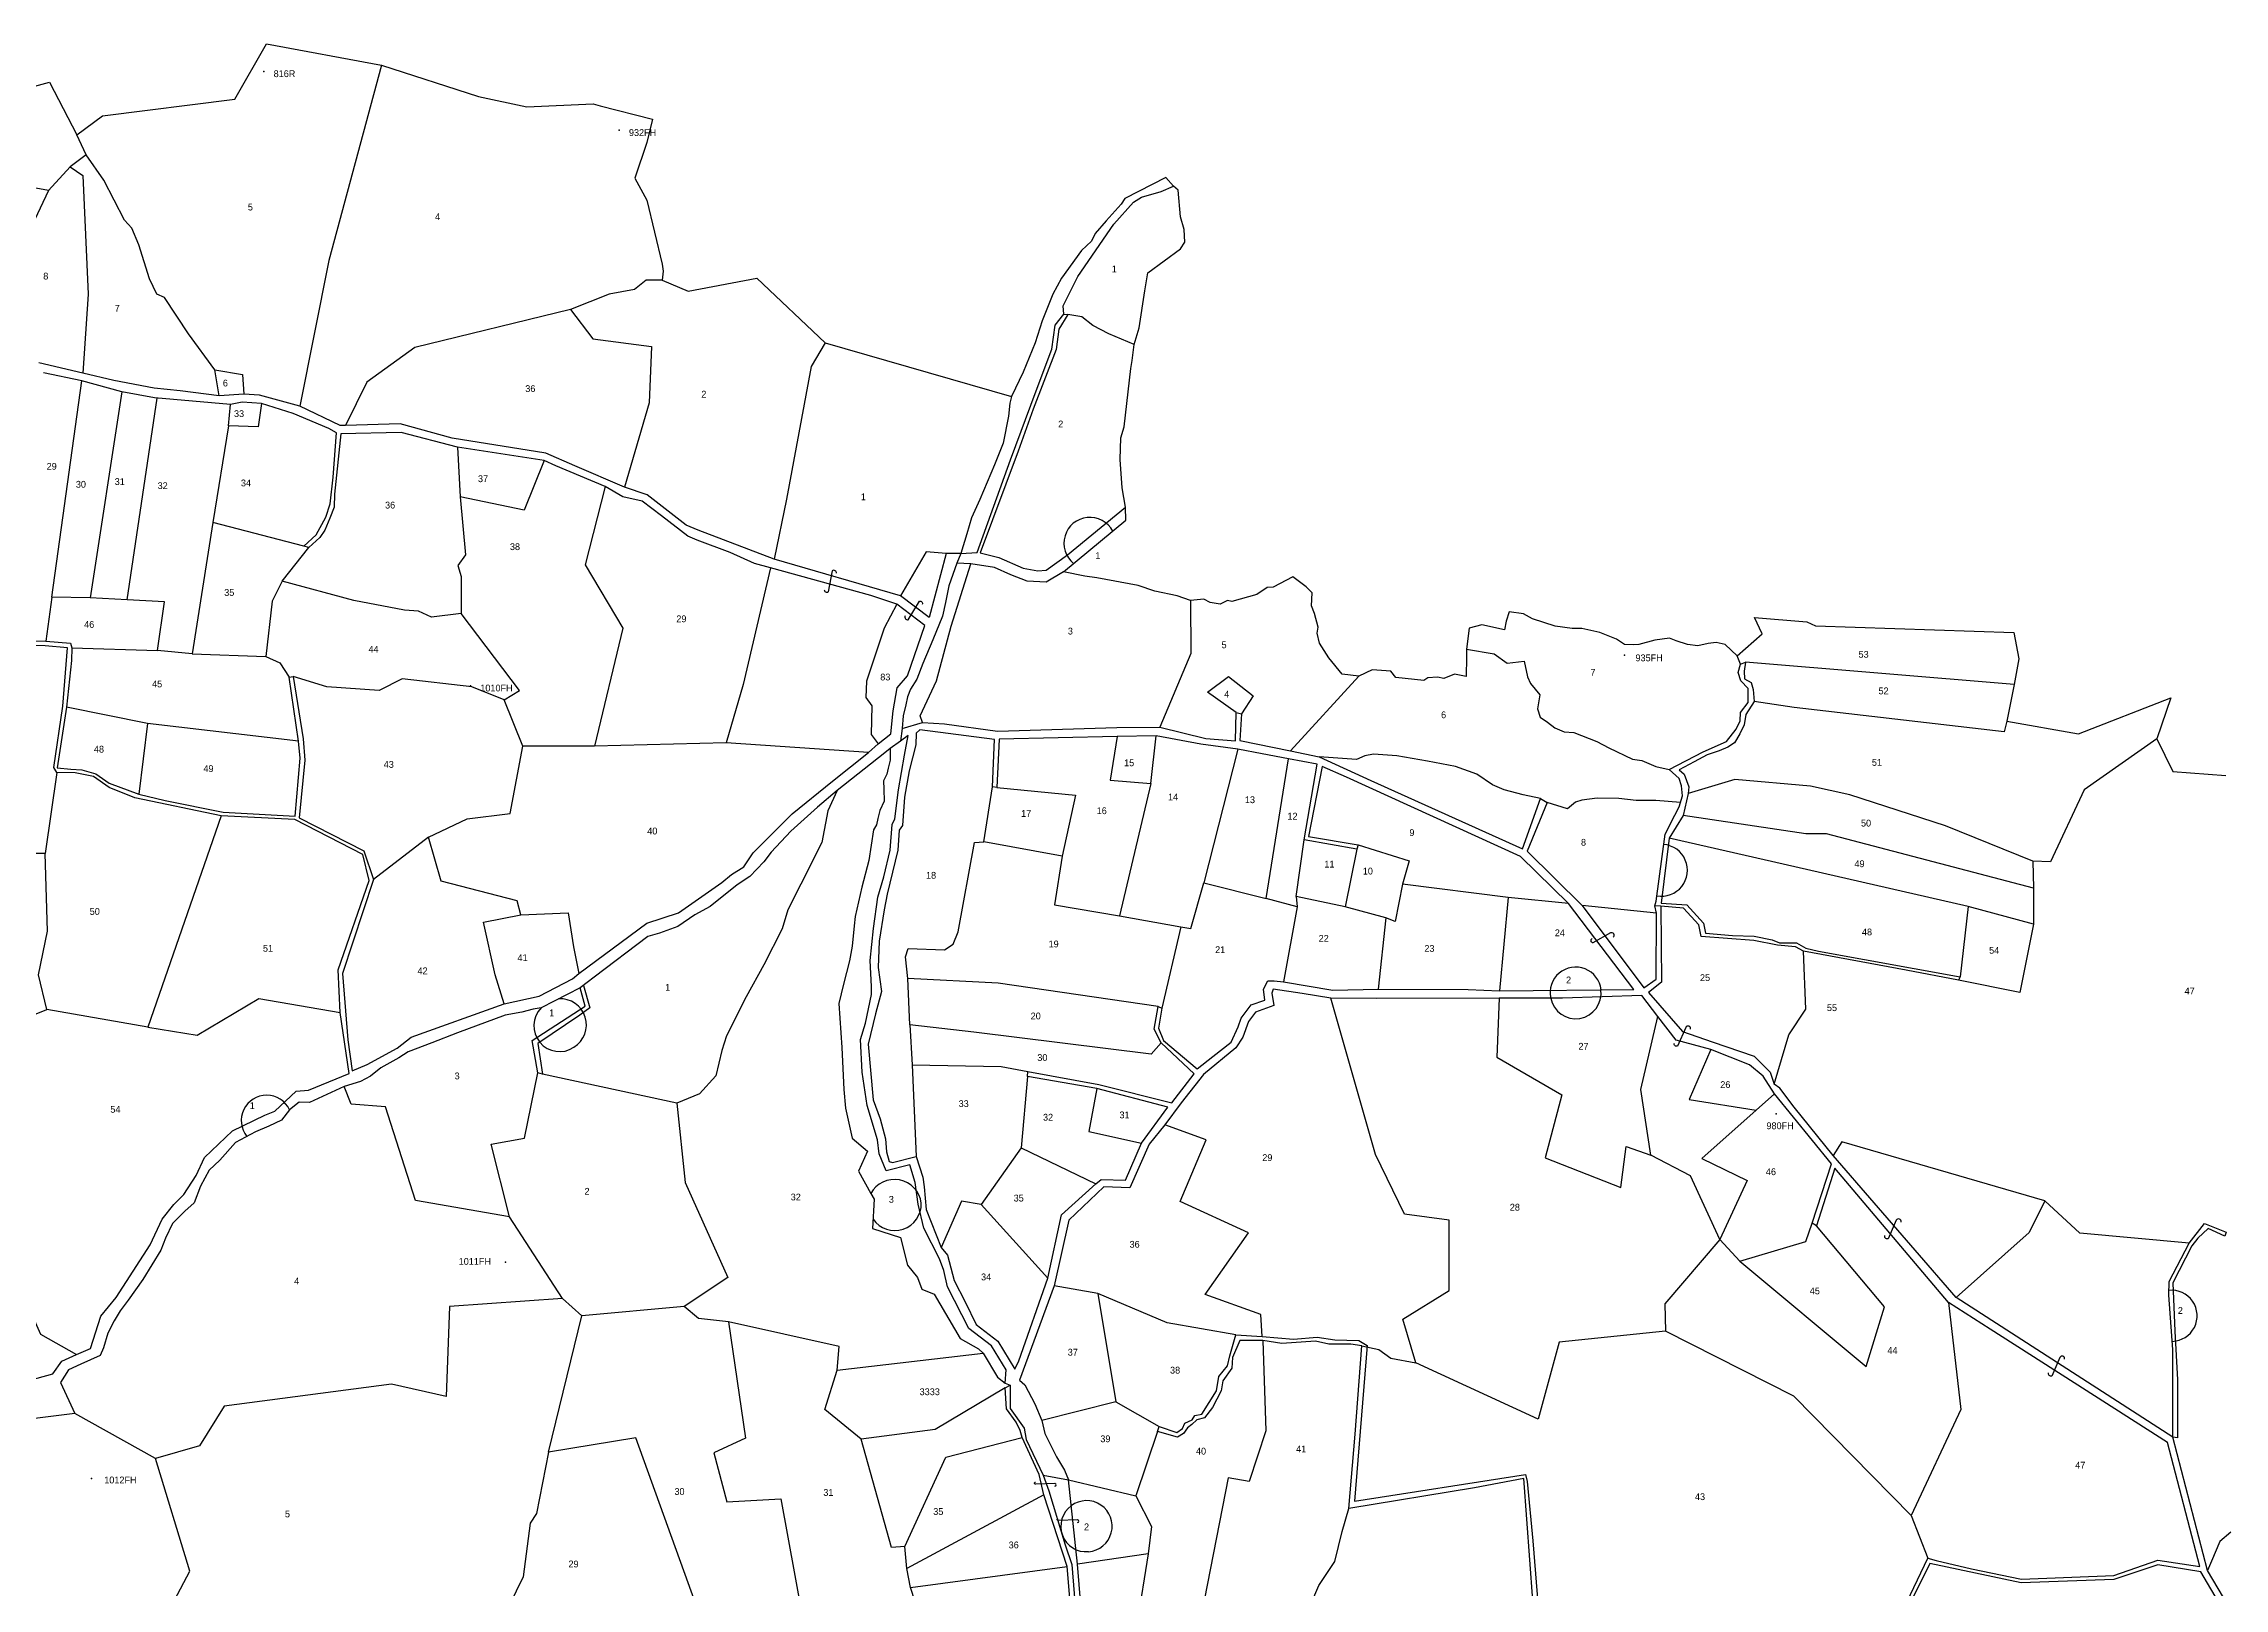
# Model space of a CAD drawing. Extents: x 149058 to 155632, y 177514 to 180719.
# Drawn here: x 150437 to 152042, y 179514 to 180651 of the extents above; entities that cross this region are included whole.
import ezdxf

# ---------------------------------------------------------------- set-up
doc = ezdxf.new("R2010")
doc.units = 0
doc.header["$MEASUREMENT"] = 0
for name, color, linetype in [('BORDER-B', 3, 'CONTINUOUS'), ('LINK', 4, 'CONTINUOUS'), ('NO', 1, 'CONTINUOUS'), ('PARCEL', 6, 'CONTINUOUS'), ('ROAD', 2, 'CONTINUOUS'), ('TRIG-P', 2, 'CONTINUOUS'), ('TRIG-T', 1, 'CONTINUOUS')]:
    doc.layers.add(name, color=color, linetype=linetype)

msp = doc.modelspace()

# ---------------------------------------------------------------- linework, layer by layer
at = {"layer": 'BORDER-B'}
for points in [[(150420.2, 180616.7), (150440.9, 180622.4), (150460.9, 180583.6), (150480, 180597.6), (150577.4, 180610), (150600.6, 180650.7), (150685.3, 180634.8), (150756.8, 180611.9), (150792.2, 180604.3), (150841.2, 180606.5), (150846.3, 180604.9), (150884.8, 180595.1), (150880.6, 180577.9), (150871.7, 180551.8), (150880.6, 180535.6), (150891.8, 180488.5), (150892.7, 180483.4), (150891.8, 180476.7), (150911, 180468.6), (150961.6, 180478.1), (151011.9, 180430.7), (151148.9, 180391)], [(151683.2, 180200.4), (151674.4, 180208.6), (151667.8, 180210.2), (151661.8, 180209.4), (151654.2, 180207.6), (151646.6, 180208.6), (151638.3, 180211.3), (151633.3, 180213.3), (151622.6, 180211.8), (151610.8, 180208.6), (151606.9, 180208.4), (151600.1, 180208.6), (151594.3, 180212.6), (151582, 180217.5), (151568.7, 180220.4), (151561.6, 180220.4), (151549.3, 180222.2), (151532.6, 180227.5), (151526, 180231.1), (151515.3, 180232.7), (151513.2, 180225.9), (151511.9, 180219.4), (151495.2, 180223), (151486, 180220.7), (151483.9, 180205.2), (151483.9, 180199.2), (151483.6, 180185.1), (151475, 180186.7), (151467.2, 180183.5), (151462.5, 180184.6), (151455.4, 180184.1), (151452.5, 180182.2), (151431.9, 180184.3), (151428.2, 180189), (151414.4, 180190.1), (151404.7, 180185.4), (151392.4, 180186.7), (151382.7, 180198.7), (151375.6, 180209.7), (151374.1, 180217), (151374.8, 180221.5), (151372, 180231.4), (151369.9, 180237.2), (151370.4, 180246.6), (151366, 180251), (151356, 180258.3), (151341.6, 180250.8), (151337.2, 180250.5), (151329.6, 180245.5), (151311.3, 180240.3), (151307.9, 180241.1), (151302.6, 180238.2), (151295.3, 180239.5), (151290.6, 180242.1), (151280.7, 180241.1), (151271, 180244.5), (151254.5, 180247.9), (151242.2, 180252.1), (151211.9, 180257.8), (151203, 180258.9), (151187.3, 180262), (151233.1, 180300), (151232.9, 180309.6), (151230.5, 180323.8), (151228.9, 180344.7), (151229.5, 180360.8), (151231.9, 180368.7), (151236.9, 180411.6), (151237.9, 180417.6), (151239.2, 180429.4), (151242.9, 180441.7), (151247.1, 180468.9), (151249.4, 180482.2), (151273.5, 180499.7), (151276.6, 180504.7), (151276.1, 180514.1), (151273.5, 180523.3), (151271.6, 180542.9), (151268.2, 180545.8), (151262.7, 180552.3), (151232.4, 180536.9), (151229.8, 180532.7), (151218.8, 180520.4), (151210.7, 180511), (151207.8, 180505.3), (151200.5, 180498.5), (151185.8, 180478.1), (151179.5, 180466.3), (151171.7, 180446.7), (151166.5, 180430.7), (151157.6, 180409), (151148.9, 180391), (151147.9, 180386.3), (151146.8, 180376.6), (151142.8, 180356.7), (151136.5, 180340.8), (151125.8, 180315.2), (151119.5, 180301.8), (151116.1, 180290.1), (151111.7, 180275.7), (151108.8, 180268.4), (151102.8, 180251.9), (151100.4, 180239.6), (151098.1, 180229.6), (151091, 180212.1), (151083.7, 180194.6), (151079.3, 180183.1), (151074.7, 180175.8), (151072.4, 180170.1), (151071.3, 180164.3), (151069.2, 180156.2), (151068.5, 180146.8), (151067.4, 180137.4), (151059.8, 180132.1), (151059.6, 180123.5), (151058.3, 180117.7), (151057.2, 180113.3), (151054.9, 180108.3), (151055.1, 180102.1), (151055.4, 180093.4), (151052, 180086.4), (151050.7, 180080.6), (151049.6, 180075.9), (151047.5, 180072.2), (151044.1, 180049.8), (151038.9, 180030.1), (151033.9, 180008.4), (151033.1, 180001.6), (151031.8, 179986.7), (151029.7, 179976), (151025.3, 179958.8), (151021.9, 179944.6), (151024.2, 179912.2), (151025.5, 179881.1), (151026.8, 179867.5), (151031.8, 179845.3), (151043.1, 179835.8), (151036.3, 179821.2), (151045.4, 179804.7), (151047.8, 179800.6), (151046.8, 179778.9), (151067.2, 179772.3), (151072.4, 179751.9)], [(151148.9, 180391), (151147.9, 180386.3), (151146.8, 180376.6), (151142.8, 180356.7), (151136.5, 180340.8), (151125.8, 180315.2), (151119.5, 180301.8), (151116.1, 180290.1), (151111.7, 180275.7), (151108.8, 180268.4), (151102.8, 180251.9), (151100.4, 180239.6), (151098.1, 180229.6), (151091, 180212.1), (151083.7, 180194.6), (151079.3, 180183.1), (151074.7, 180175.8), (151072.4, 180170.1), (151071.3, 180164.3), (151069.2, 180156.2), (151068.5, 180146.8), (151067.4, 180137.4), (151059.8, 180132.1)], [(152046.5, 179555.6), (152038.5, 179548.7), (152032.3, 179534.1), (152029.3, 179527.2), (152003.9, 179625.4), (152003.9, 179689.9), (152000.9, 179729.8), (152001.2, 179740), (152015.8, 179768.2), (151935.5, 179775.4), (151909.6, 179799.3), (151760.2, 179842.7), (151753.8, 179832.6), (151725.1, 179868.3), (151714.6, 179882.3), (151710.5, 179885.2), (151721.2, 179921.5), (151733.6, 179940.2), (151732.1, 179983.1), (151726.1, 179986.2), (151712.8, 179987.4), (151695.3, 179990.8), (151656.7, 179993.7), (151655, 180002.3), (151643.7, 180014.7), (151627, 180016.1), (151622.6, 180016.3), (151623.5, 180019.7), (151630.1, 180069), (151637.3, 180083.1), (151640.5, 180089.1), (151642.8, 180097.2), (151642.2, 180104.6), (151640.5, 180110.1), (151633, 180116.7), (151658.1, 180129.7), (151675.3, 180137.2), (151682.5, 180146.4), (151685.4, 180152.4), (151685.7, 180158.5), (151691.2, 180165.9), (151691.3, 180176.2), (151685.8, 180182), (151683.8, 180188), (151685.5, 180194.1), (151683.2, 180200.4), (151701.6, 180216.5), (151695.9, 180228.6), (151734.5, 180225.2), (151740.8, 180222.3), (151886.8, 180217.4), (151890.5, 180198.1), (151887, 180179.1), (151881.6, 180152.1), (151934.5, 180142.8), (152002.4, 180169.5), (151992.1, 180139.3), (152003.9, 180115.1), (152042.8, 180112.3)], [(152046.5, 179555.6), (152038.5, 179548.7), (152032.3, 179534.1), (152029.3, 179527.2), (152003.9, 179625.4), (152003.9, 179689.9), (152000.9, 179729.8), (152001.2, 179740), (152015.8, 179768.2), (151935.5, 179775.4), (151909.6, 179799.3), (151760.2, 179842.7), (151753.8, 179832.6), (151725.1, 179868.3), (151714.6, 179882.3), (151710.5, 179885.2), (151721.2, 179921.5), (151733.6, 179940.2), (151732.1, 179983.1), (151726.1, 179986.2), (151712.8, 179987.4), (151695.3, 179990.8), (151656.7, 179993.7), (151655, 180002.3), (151643.7, 180014.7), (151627, 180016.1), (151622.6, 180016.3), (151623.5, 180019.7), (151630.1, 180069), (151637.3, 180083.1), (151640.5, 180089.1), (151642.8, 180097.2), (151642.2, 180104.6), (151640.5, 180110.1), (151633, 180116.7), (151658.1, 180129.7), (151675.3, 180137.2), (151682.5, 180146.4), (151685.4, 180152.4), (151685.7, 180158.5), (151691.2, 180165.9), (151691.3, 180176.2), (151685.8, 180182), (151683.8, 180188), (151685.5, 180194.1), (151683.2, 180200.4)], [(151067.4, 180137.4), (151059.8, 180132.1), (151059.6, 180123.5), (151058.3, 180117.7), (151057.2, 180113.3), (151054.9, 180108.3), (151055.1, 180102.1), (151055.4, 180093.4), (151052, 180086.4), (151050.7, 180080.6), (151049.6, 180075.9), (151047.5, 180072.2), (151044.1, 180049.8), (151038.9, 180030.1), (151033.9, 180008.4), (151033.1, 180001.6), (151031.8, 179986.7), (151029.7, 179976), (151025.3, 179958.8), (151021.9, 179944.6), (151024.2, 179912.2), (151025.5, 179881.1), (151026.8, 179867.5), (151031.8, 179845.3), (151043.1, 179835.8), (151036.3, 179821.2), (151045.4, 179804.7), (151047.8, 179800.6), (151046.8, 179778.9), (151067.2, 179772.3), (151072.4, 179751.9)], [(151059.8, 180132.1), (151055.8, 180129), (151020.8, 180101.3), (151006.2, 180088.9), (150986.7, 180071.4), (150972.1, 180055.8), (150966.7, 180048.8), (150956.5, 180038), (150947, 180031.7), (150927.2, 180015.8), (150915.8, 180009.7), (150903.4, 180001.1), (150890, 179996.3), (150881.4, 179993.8), (150841.9, 179963.9), (150831.4, 179955.9), (150802.8, 179941.3), (150796.8, 179940.4), (150788.5, 179938.2), (150776.4, 179936), (150741.1, 179922.9), (150722.3, 179915.6), (150704.8, 179908.9), (150698.1, 179904.5), (150684.8, 179897.2), (150677.1, 179891.1), (150669.8, 179887), (150657.7, 179883.5), (150632.2, 179871.7), (150624.6, 179872), (150617.6, 179866.3), (150611.6, 179858.7), (150602.3, 179854.2), (150592.5, 179850.1), (150577.8, 179842.1), (150566.4, 179829.1), (150558.4, 179821.8), (150552.1, 179810), (150547.3, 179797.9), (150540.6, 179791.6), (150531.4, 179782.6), (150526.3, 179771.8), (150522.8, 179762.9), (150509.7, 179741.3), (150498.9, 179726.3), (150492.9, 179718.4), (150488.5, 179710.9), (150483.8, 179702), (150480.6, 179691.1), (150478.3, 179685.4), (150464, 179679.1), (150454.8, 179674.9), (150449.1, 179665.7), (150459.6, 179642.8), (150398.8, 179635.2)], [(151059.8, 180132.1), (151055.8, 180129), (151020.8, 180101.3), (151006.2, 180088.9), (150986.7, 180071.4), (150972.1, 180055.8), (150966.7, 180048.8), (150956.5, 180038), (150947, 180031.7), (150927.2, 180015.8), (150915.8, 180009.7), (150903.4, 180001.1), (150890, 179996.3), (150881.4, 179993.8), (150841.9, 179963.9), (150831.4, 179955.9), (150802.8, 179941.3), (150796.8, 179940.4), (150788.5, 179938.2), (150776.4, 179936), (150741.1, 179922.9), (150722.3, 179915.6), (150704.8, 179908.9), (150698.1, 179904.5), (150684.8, 179897.2), (150677.1, 179891.1), (150669.8, 179887), (150657.7, 179883.5), (150632.2, 179871.7), (150624.6, 179872), (150617.6, 179866.3), (150611.6, 179858.7), (150602.3, 179854.2), (150592.5, 179850.1), (150577.8, 179842.1), (150566.4, 179829.1), (150558.4, 179821.8), (150552.1, 179810), (150547.3, 179797.9), (150540.6, 179791.6), (150531.4, 179782.6), (150526.3, 179771.8), (150522.8, 179762.9), (150509.7, 179741.3), (150498.9, 179726.3), (150492.9, 179718.4), (150488.5, 179710.9), (150483.8, 179702), (150480.6, 179691.1), (150478.3, 179685.4), (150464, 179679.1), (150454.8, 179674.9), (150449.1, 179665.7), (150459.6, 179642.8), (150398.8, 179635.2)], [(151072.4, 179751.9), (151079.8, 179743), (151082.9, 179734.4), (151092.1, 179730.7), (151111.2, 179698.1), (151124.8, 179690.5), (151128.2, 179687.3), (151138.6, 179669.6), (151144.4, 179665.1), (151148.1, 179663.6), (151148.1, 179646.4), (151158.3, 179632), (151159.9, 179623.6), (151172.4, 179597.5), (151191, 179594.1), (151240.5, 179582.3), (151252, 179559.6), (151249.7, 179539.5), (151241.6, 179489.1), (151263.9, 179426.6), (151241.3, 179369)], [(151072.4, 179751.9), (151079.8, 179743), (151082.9, 179734.4), (151092.1, 179730.7), (151111.2, 179698.1), (151124.8, 179690.5), (151128.2, 179687.3), (151138.6, 179669.6), (151144.4, 179665.1), (151148.1, 179663.6), (151148.1, 179646.4), (151158.3, 179632), (151159.9, 179623.6), (151172.4, 179597.5), (151191, 179594.1), (151240.5, 179582.3), (151252, 179559.6), (151249.7, 179539.5), (151241.6, 179489.1), (151263.9, 179426.6), (151241.3, 179369)]]:
    msp.add_lwpolyline(points, dxfattribs=at)
at = {"layer": 'LINK'}
for points in [[(151020.1, 180261, 0.64932), (151017.1, 180262.9), (151014.1, 180247.3, -0.752853), (151011.5, 180248.8)], [(151070.8, 180229.7, 0.64932), (151072.9, 180226.9), (151081.3, 180240.4, -0.752853), (151083.2, 180238.1)], [(151592, 179993.2, 0.866712), (151589.9, 179996.4), (151577, 179989, -0.672348), (151576.5, 179992.3)], [(151648.9, 179925.5, 0.866712), (151645.3, 179926.8), (151639.3, 179913.1, -0.672348), (151637, 179915.4)], [(151803.8, 179783.7, 0.866712), (151800.2, 179785), (151794.2, 179771.4, -0.672348), (151791.9, 179773.7)], [(151924.2, 179682.7, 0.866712), (151920.6, 179684), (151914.7, 179670.4, -0.672348), (151912.4, 179672.7)], [(151181, 179589.4, 0.878835), (151181, 179591.2), (151167, 179590.8, -1.164949), (151166.6, 179592.4)], [(151197.7, 179562.6, 0.878835), (151197.7, 179564.5), (151183.7, 179564.1, -1.164949), (151183.3, 179565.6)]]:
    msp.add_lwpolyline(points, format="xyb", dxfattribs=at)
at = {"layer": 'PARCEL'}
for points in [[(150685.3, 180634.8), (150646.5, 180491.2), (150625.1, 180383.9)], [(150562.5, 180410.7), (150543.1, 180437.3), (150525.6, 180464), (150519.8, 180466.4), (150514.5, 180477.6), (150506.7, 180502.8), (150501.4, 180515), (150496, 180520.8), (150481, 180550.4), (150467.9, 180568.8), (150460.9, 180583.6)], [(150456.2, 180560.1), (150456.2, 180560.1), (150440.2, 180542.6), (150334.9, 180561.7)], [(150467.9, 180568.8), (150456.2, 180560.1), (150465.5, 180553.8), (150469.3, 180466.4), (150465.4, 180408.3)], [(150440.2, 180542.6), (150419.8, 180499.4), (150406.5, 180427.2)], [(150891.8, 180476.7), (150880, 180476.6), (150871.5, 180469.8), (150852.8, 180466.4), (150824.4, 180455), (150709.7, 180427.2), (150674.5, 180401.7), (150658.9, 180369.8)], [(150824.4, 180455), (150840.8, 180433.5), (150884, 180427.8), (150882.3, 180386.4), (150864.1, 180324.5)], [(151239.2, 180429.4), (151220.7, 180437.1), (151208.8, 180443.4), (151200.8, 180449.6), (151190.4, 180451.4)], [(151011.9, 180430.7), (151001.5, 180413.1), (150983.3, 180315.5), (150974.2, 180271.3)], [(150565.8, 180391.5), (150562.5, 180410.7), (150582.9, 180407.3), (150583.9, 180392.9)], [(150442.6, 180243.5), (150464.8, 180402.7)], [(150494.2, 180394.5), (150470.8, 180243)], [(150498, 180241.6), (150520.2, 180390)], [(150597, 180385.9), (150594.5, 180368.7), (150572.7, 180369.6), (150574.1, 180385.2)], [(150572.7, 180369.6), (150561.1, 180298.3), (150546, 180201.8), (150600.2, 180199.7)], [(150741.3, 180353.9), (150743.2, 180317.2), (150747.2, 180274.6), (150741.5, 180266.7), (150743.8, 180258.7), (150743.8, 180231.5)], [(150805.1, 180343.9), (150790.3, 180307.5), (150743.2, 180317.2)], [(150849.9, 180324.9), (150835.2, 180267.2), (150863, 180220.7), (150842, 180133.9)], [(150628.2, 180280.9), (150561.1, 180298.3)], [(150612.1, 180255.3), (150631.8, 180279.9)], [(151100.8, 180275.6), (151086.1, 180276.9), (151067.3, 180244.5)], [(150775.6, 180168), (150786.9, 180174.8), (150743.8, 180231.5), (150722.2, 180228.7), (150712.6, 180233.2), (150702.3, 180233.8), (150664.9, 180241.1), (150612.1, 180255.3), (150604.7, 180240.6), (150600.2, 180199.7), (150610.4, 180195.2), (150617.4, 180184.7)], [(150971.7, 180265.1), (150951.5, 180179.3), (150939, 180136.2)], [(150546, 180201.8), (150520.3, 180204.2), (150525.6, 180240.1), (150498, 180241.6), (150470.8, 180243), (150442.6, 180243.5), (150438.1, 180211.2)], [(151064.5, 180238.3), (151055.4, 180220.7), (151042.3, 180181.6), (151041.8, 180169.7), (151046.3, 180163.4), (151045.8, 180142.4), (151050.9, 180135.5)], [(151280.7, 180241.1), (151280.9, 180202), (151258.1, 180147.9)], [(150457.4, 180206.2), (150520.3, 180204.2)], [(151483.9, 180205.2), (151504.2, 180201.8), (151513.8, 180195), (151526.4, 180196.4), (151528.9, 180184.9), (151531.1, 180179.9), (151537.9, 180171.6), (151536.1, 180161.2), (151538.2, 180155.1), (151543.6, 180151.6), (151549, 180147.3), (151555.8, 180144.4), (151563, 180144), (151579.9, 180137.2), (151588.8, 180132.5), (151606.1, 180124.3), (151612.9, 180123.2), (151623.3, 180118.9), (151633, 180116.7)], [(151043.8, 180129.1), (150939, 180136.2), (150842, 180133.9), (150789.2, 180133.9), (150775.6, 180168), (150751.7, 180177.6), (150700.6, 180183.3), (150683.6, 180174.8), (150645, 180177.6), (150620.3, 180185.1)], [(151314.4, 180158.7), (151293.4, 180173.6), (151308.8, 180185), (151326.9, 180170.8), (151318.4, 180157.5)], [(151404.7, 180185.4), (151354.3, 180130.5)], [(151887, 180179.1), (151689.4, 180195.7)], [(150624.2, 180137.4), (150513, 180150.4), (150453.4, 180162.5)], [(151881.6, 180152.1), (151879.7, 180144.3), (151725.2, 180162.2), (151695.7, 180166.8)], [(150513, 180150.4), (150506.7, 180098.4)], [(151226.9, 180140.9), (151221.6, 180108.9), (151251.5, 180106.4), (151255.6, 180141.5)], [(151992.1, 180139.3), (151938.6, 180101.7), (151913.8, 180048.7), (151900.8, 180049.3), (151836.5, 180075.2), (151766.2, 180097.9), (151737.1, 180104.4), (151681.4, 180109.2), (151647, 180098.9)], [(150719.8, 180066.8), (150748.4, 180080.4), (150780.1, 180084.2), (150789.2, 180133.9)], [(151315.5, 180131.6), (151290.6, 180033.2), (151336.5, 180021.7)], [(151359.4, 180015.6), (151336.5, 180021.7), (151353, 180124.4)], [(151538.4, 180095.2), (151525.7, 180098.1), (151511.7, 180101.7), (151503.1, 180105.3), (151491.6, 180113.2), (151475.8, 180118.9), (151455.3, 180122.9), (151432.7, 180126.8), (151415.5, 180127.9), (151409.1, 180126.8), (151403, 180123.9), (151375.4, 180125.9)], [(150446.2, 180114.4), (150437.8, 180054.8)], [(151251.5, 180106.4), (151228.6, 180009), (151273.6, 180000.8), (151281, 179999.6), (151290.6, 180033.2)], [(151020.8, 180101.3), (151013.8, 180086.2), (151009.3, 180062.9), (150993.9, 180032.3), (150984.3, 180013.5), (150980.2, 179999.4), (150966.8, 179973), (150953.7, 179949.3), (150939.3, 179920.8), (150935.9, 179909.8), (150931.4, 179891.3), (150919.4, 179877.9), (150902.6, 179871.1), (150803.7, 179892.5)], [(151256.9, 179942.3), (151139.3, 179959.5), (151072.6, 179962.8), (151070.9, 179978.7), (151073, 179984.9), (151099.6, 179984), (151106.1, 179988.1), (151109.8, 179997.1), (151121.7, 180063), (151128.7, 180063.4), (151135, 180103.8)], [(151138.1, 180103.5), (151196.2, 180097.8), (151186.4, 180052.8), (151128.7, 180063.4)], [(151641.4, 180092.4), (151623.3, 180093.8), (151608.9, 180093.8), (151596, 180095.2), (151580.2, 180095.6), (151568.8, 180094.2), (151564.1, 180092.7), (151558.3, 180087.7), (151543.3, 180092.4)], [(150567.2, 180082.6), (150513.2, 179927), (150439, 179940.1)], [(151901.3, 180029.3), (151748.9, 180069.3), (151733.8, 180069.3), (151643.4, 180082.9)], [(150405.6, 179926.7), (150439, 179940.1), (150432.8, 179965.6), (150439.4, 179997.7), (150437.8, 180054.8), (150387.6, 180054.8), (150320, 180056.8), (150259.6, 180056.3)], [(150787.9, 180009.7), (150785.2, 180020.1), (150729.1, 180034.4), (150719.8, 180066.8), (150679.4, 180035.7)], [(151424.5, 180007.4), (151394.6, 180015.6), (151358.6, 180023.3), (151364.5, 180064.9)], [(151403.3, 180058.1), (151394.6, 180015.6)], [(151404.3, 180061.2), (151441.7, 180049.5), (151436.8, 180032.4)], [(151853.2, 180015.8), (151717.1, 180047.1), (151633.2, 180066.2)], [(151186.4, 180052.8), (151180.7, 180017.2), (151228.6, 180009)], [(151900.8, 180049.3), (151901.3, 180029.3), (151901.3, 180002.8), (151891.1, 179952.6), (151846.1, 179961.7)], [(151514.6, 180022.5), (151436.8, 180032.4), (151431.5, 180004.9), (151424.5, 180007.4), (151418.9, 179955)], [(150775.6, 179944.3), (150768.9, 179965.6), (150760.4, 180004.3), (150787.9, 180009.7), (150822.6, 180011.2), (150826.5, 179986.1), (150830.5, 179966.6)], [(151358.6, 180023.3), (151359.4, 180015.6), (151349.2, 179960.5)], [(151559.1, 180018), (151514.6, 180022.5), (151508.3, 179953.8)], [(151623.8, 180011), (151569, 180016.6)], [(151901.3, 180002.8), (151853.2, 180015.8), (151847.2, 179964.2)], [(151273.6, 180000.8), (151259.7, 179941.1)], [(151259.1, 179915.5), (151251.9, 179907.1), (151121.3, 179923.5), (151074.2, 179928.8), (151072.6, 179962.8)], [(150513.2, 179927), (150549.5, 179921.2), (150595.1, 179948.2), (150654.9, 179937.8)], [(151407, 179692.6), (151419.4, 179689.9), (151428.2, 179683.5), (151446.7, 179680.1), (151437, 179712.3), (151471.1, 179733.3), (151471.1, 179785.1), (151438.4, 179789.5), (151416.9, 179833.4), (151384, 179948.5)], [(151508, 179948.5), (151506.3, 179905.1), (151554.1, 179877.3), (151541.9, 179830.9), (151597.6, 179809), (151601.5, 179839.2), (151619.6, 179832.9), (151612.3, 179881.2), (151624.7, 179934.9)], [(151074.2, 179928.8), (151075.8, 179899.3), (151141.4, 179898.1), (151161, 179894.5)], [(151075.8, 179899.3), (151078.8, 179831.9)], [(151663.7, 179910.7), (151647.9, 179873.9), (151697.2, 179866.1), (151710.6, 179878)], [(150779.6, 179787.5), (150710.3, 179799.5), (150688.3, 179868.4), (150662.9, 179870.5), (150657.7, 179883.5)], [(150902.6, 179871.1), (150908.7, 179812.8), (150940.3, 179742.8), (150908, 179721.6), (150832.8, 179714.7), (150818.4, 179727.4), (150779.6, 179787.5), (150765.9, 179841), (150790.6, 179845.4), (150800.3, 179893.5)], [(151160.7, 179890.8), (151156, 179838.4), (151126.6, 179796.7), (151112.2, 179799.1), (151097.3, 179765)], [(151211.9, 179881.9), (151206, 179850.3), (151244.8, 179841.6)], [(151697.2, 179866.1), (151657.2, 179830.5), (151690.4, 179814.3), (151670.4, 179770.9), (151648.9, 179817.8), (151619.6, 179832.9)], [(151333.4, 179699.4), (151332.5, 179715.6), (151291.6, 179730.4), (151323.5, 179775.8), (151273.2, 179798.7), (151292.4, 179844.2), (151261.8, 179855.2)], [(150314.2, 179842.6), (150337.6, 179829), (150385.2, 179785.7), (150395.2, 179788.8), (150434.2, 179701.1), (150460.8, 179686.3)], [(151156, 179838.4), (151211.2, 179811.7)], [(151126.6, 179796.7), (151175.7, 179742.3)], [(151909.6, 179799.3), (151898.2, 179776.1), (151844.3, 179728.2)], [(151670.4, 179770.9), (151629.8, 179723.6), (151630.3, 179703.5), (151552.2, 179695.2), (151536.6, 179638.6), (151446.7, 179680.1)], [(151670.4, 179770.9), (151685, 179754.8), (151733.8, 179769.4), (151738.4, 179782.8)], [(151685, 179754.8), (151778.1, 179677.5), (151791.7, 179721.4), (151741.5, 179780.9)], [(151314.2, 179700.7), (151263.7, 179709.5), (151212.6, 179731.2), (151180.5, 179736.8)], [(150818.4, 179727.4), (150735.3, 179721.5), (150733, 179655.2), (150692.7, 179664.3), (150569.4, 179648.1), (150551.3, 179618.9), (150519, 179609.6)], [(151025, 179469.1), (151083.9, 179484.6), (151081.2, 179494.5), (151074.7, 179514.8), (151071.9, 179528.8), (151070.5, 179545), (151060.6, 179544.3), (151038.3, 179623.9), (151011.5, 179645.8), (151020.8, 179674.7), (151022.1, 179692.2), (150940.8, 179710.3), (150918.5, 179712.7), (150908, 179721.6)], [(151212.6, 179731.2), (151225.7, 179651.4), (151171.4, 179637.6)], [(151838.7, 179724.6), (151847.9, 179645.8), (151811.3, 179567.7), (151823.5, 179536.3)], [(150808.1, 179614.3), (150832.8, 179714.7)], [(150940.8, 179710.3), (150953.2, 179624.6), (150929.8, 179613.9), (150939.4, 179577.9), (150979.2, 179580), (150999.8, 179467.2)], [(151811.3, 179567.7), (151724.8, 179655.5), (151630.3, 179703.5)], [(151020.8, 179674.7), (151128.2, 179687.3)], [(151334, 179696.6), (151336.2, 179630), (151324, 179592.9), (151308.4, 179595.4), (151275.7, 179427.5), (151263.9, 179426.6)], [(151144.4, 179661.8), (151092.9, 179631.1), (151038.3, 179623.9)], [(150544.8, 179468.1), (150532.9, 179505.4), (150544.3, 179526.7), (150519, 179609.6), (150459.6, 179642.8)], [(151225.7, 179651.4), (151257.6, 179633.2)], [(150934.5, 179453.1), (150872.5, 179624.9), (150808.1, 179614.3), (150799.4, 179569.3), (150794.7, 179562.2), (150789.6, 179522.7), (150784.4, 179512), (150765.2, 179472.6)], [(151070.5, 179545), (151100.7, 179610.8), (151156.8, 179625.2)], [(151256.4, 179629.5), (151240.5, 179582.3)], [(151172.8, 179582.9), (151071.9, 179528.8)], [(151275.7, 179427.5), (151354.8, 179439.2), (151366, 179455.3), (151375.8, 179486.1), (151370.4, 179492.4), (151368.9, 179501.2), (151375.3, 179516.3), (151387, 179533.9), (151392.4, 179555.9), (151397.2, 179573)], [(151074.7, 179514.8), (151190, 179530.2)], [(151249.7, 179539.5), (151197.5, 179532)]]:
    msp.add_lwpolyline(points, dxfattribs=at)
for centre, radius, start, end in [((151206.7, 180283.1), 19.1, 28.1374, 231.1271), ((151627.4, 180042.5), 19.1, 259.8766, 84.796), ((151564.3, 179952.5), 18.8, 6.4374, 192.2915), ((150816.8, 179928.7), 19.3, 301.7095, 93.3772), ((151564.3, 179952), 18.7, 190.824, 7.9049), ((150816.4, 179928.1), 19, 135.8645, 303.5451), ((150600.7, 179858.4), 18.6, 25.0007, 219.0082), ((151062.8, 179795), 20, 7.4062, 150.7841), ((151063.1, 179796.9), 19.5, 214.8117, 1.8522), ((152002.9, 179714.7), 18.8, 271.7817, 95.839), ((151204.3, 179559.9), 18.8, 274.0676, 126.9852), ((151204, 179559.8), 18.7, 125.8521, 275.2008)]:
    msp.add_arc(centre, radius, start, end, dxfattribs=at)
at = {"layer": 'ROAD'}
for points in [[(151111.7, 180275.7), (151123.8, 180276.4), (151148.2, 180344.5), (151167.1, 180395.2), (151178.6, 180426), (151181.1, 180443.7), (151187.6, 180451.7), (151187, 180457.9), (151197.8, 180479.5), (151224.4, 180517.9), (151238.9, 180534), (151244.8, 180537.7), (151259.1, 180542), (151268.2, 180545.8)], [(151187.6, 180451.7), (151190.4, 180451.4), (151183.9, 180440.6), (151182, 180425.7), (151165, 180381.8), (151153.9, 180350.9), (151125.9, 180276.1), (151139.6, 180272.7), (151157.5, 180264.9), (151168.3, 180262.8), (151174.5, 180263.4), (151190.3, 180274.5), (151232.9, 180309.6)], [(151111.7, 180275.7), (151100.8, 180275.6), (151088.4, 180228.4), (151067.3, 180244.5), (150974.2, 180271.3), (150918.3, 180292.7), (150909.6, 180296.4), (150880.8, 180318.8), (150864.1, 180324.5), (150827.6, 180340.2), (150806.2, 180349.4), (150737.2, 180360.4), (150699.1, 180371.1), (150658.9, 180369.8), (150654.9, 180369.8), (150625.1, 180383.9), (150595.6, 180392.2), (150583.9, 180392.9), (150565.8, 180391.5), (150537.1, 180395.2), (150518, 180397.2), (150488.2, 180402.9), (150465.4, 180408.3), (150433, 180415.8)], [(150663.6, 179895), (150674.8, 179899.7), (150696.7, 179911.7), (150707, 179919.8), (150775.6, 179944.3), (150801.4, 179949.9), (150825.8, 179962.7), (150830.5, 179966.6), (150880.7, 180003.5), (150903.9, 180011.2), (150935.7, 180033.5), (150943, 180039.5), (150952, 180045.1), (150958.8, 180055.4), (150987.6, 180084.1), (151017.2, 180108.1), (151043.8, 180129.1), (151050.9, 180135.5), (151060.2, 180143), (151062, 180159.8), (151064.8, 180176.7), (151072.4, 180185.6), (151085.3, 180222.5), (151064.5, 180238.3), (151045.5, 180244.7), (150971.7, 180265.1), (150959.9, 180268.3), (150941.9, 180276.2), (150917.6, 180285.5), (150910.8, 180288.4), (150891.4, 180303.4), (150877.1, 180314.2), (150862.8, 180317.4), (150849.9, 180324.9), (150813.7, 180340), (150805.1, 180343.9), (150741.3, 180353.9), (150699.8, 180364.7), (150655.4, 180363.7), (150650.8, 180319.3), (150650.4, 180309.6), (150647.2, 180301.7), (150643.6, 180292.8), (150640, 180287.4), (150631.8, 180279.9), (150628.2, 180280.9), (150637.1, 180289.2), (150644.3, 180302.4), (150647.5, 180312.1), (150649.7, 180331.8), (150652.2, 180364.4), (150646.5, 180367.6), (150620.3, 180378.7), (150597, 180385.9), (150582.7, 180386.9), (150574.1, 180385.2), (150518.2, 180390.2), (150494.2, 180394.5), (150464.8, 180402.7), (150436.5, 180408.4)], [(151068.5, 180146.8), (151083.5, 180151.3), (151081.9, 180156.2), (151093.7, 180181.9), (151104.5, 180222.1), (151119.1, 180268.1), (151108.8, 180268.4)], [(151187.3, 180262), (151174.5, 180254.4), (151160.6, 180255.3), (151148.5, 180260), (151136.5, 180265.2), (151119.1, 180268.1)], [(150391.7, 179657.8), (150443.4, 179671.9), (150450.1, 179681.3), (150460.8, 179686.3), (150471.2, 179690.6), (150478.6, 179714.4), (150490, 179728.1), (150515.1, 179766.9), (150523.8, 179785.7), (150532.5, 179796.7), (150539.7, 179804), (150548.8, 179818), (150555.1, 179831.1), (150575.6, 179850.8), (150599.3, 179862.2), (150606.7, 179865.2), (150622.4, 179879.9), (150631.5, 179880.6), (150661.6, 179893), (150654.9, 179937.8), (150653.5, 179969.3), (150676.3, 180035), (150671.6, 180054.1), (150621.4, 180079.9), (150567.2, 180082.6), (150503.6, 180095.9), (150484.8, 180103.3), (150473.3, 180111.4), (150459.9, 180114.1), (150446.2, 180114.4), (150444.2, 180118.1), (150450.6, 180163.3), (150454.1, 180206.2), (150437.7, 180207.6), (150410.6, 180208.2)], [(150410.5, 180211.9), (150438.1, 180211.2), (150456.3, 180209.7), (150457.4, 180206.2), (150457.1, 180196.9), (150453.4, 180162.5), (150446.5, 180117.8), (150456.6, 180117), (150464.8, 180116.3), (150474.9, 180113.5), (150484.9, 180106.7), (150506.7, 180098.4), (150526.1, 180093.8), (150568.7, 180085.2), (150621.7, 180082.3), (150625.3, 180124.9), (150624.2, 180137.4), (150617.4, 180184.7), (150620.3, 180185.1), (150627.5, 180139.2), (150628.9, 180123.5), (150624.6, 180081.2), (150672.3, 180056.9), (150679.4, 180035.7), (150656.5, 179966.6), (150660.5, 179917.7), (150663.6, 179895)], [(151685.5, 180194.1), (151689.4, 180195.7), (151688.3, 180188.9), (151688.5, 180183.4), (151693.5, 180180.6), (151694.9, 180175.4), (151695.7, 180166.8), (151689.6, 180157.2), (151688.3, 180149.5), (151685.2, 180142.9), (151681.1, 180136.3), (151676.4, 180133), (151669.8, 180130.3), (151661, 180127.5), (151651.4, 180122.3), (151640.4, 180116.5), (151644.2, 180113.2), (151647.5, 180103.8), (151647, 180098.9), (151643.4, 180082.9), (151633.2, 180066.2), (151627.2, 180018.3), (151646.2, 180017.2), (151658.3, 180003.7), (151659.9, 179996.3), (151679.7, 179994.6), (151695.7, 179994.1), (151708.8, 179991.4), (151714.3, 179989), (151726.9, 179989), (151733.8, 179985.1), (151742.9, 179982.9), (151847.2, 179964.2), (151846.1, 179961.7), (151807.6, 179968.9), (151732.1, 179983.1)], [(151083.5, 180151.3), (151099.7, 180150.3), (151138.7, 180144.8), (151226.5, 180147.6), (151258.1, 180147.9), (151292.1, 180139.5), (151313.8, 180137.7), (151314.4, 180158.7), (151318.4, 180157.5), (151317.2, 180138), (151354.3, 180130.5), (151375.4, 180125.9), (151413.4, 180108.6), (151525.1, 180058.4), (151538.4, 180095.2), (151543.3, 180092.4), (151528.5, 180056.5), (151569, 180016.6), (151614.5, 179956), (151623.5, 179962.5), (151623.8, 180011), (151622.6, 180016.3)], [(151144.4, 179665.1), (151145.1, 179675), (151134.3, 179692.6), (151117.6, 179705.3), (151101.8, 179735.9), (151099.3, 179748), (151095.9, 179756.7), (151084.4, 179779.2), (151080.3, 179796.8), (151078.1, 179812.9), (151074.1, 179825.9), (151056.8, 179821.3), (151051.5, 179833.9), (151050.3, 179844.2), (151042.8, 179869.5), (151039.1, 179893.9), (151037.9, 179918.1), (151041.6, 179930.1), (151045.9, 179951.2), (151045.9, 179957), (151045, 179976.2), (151047.5, 179999.7), (151050.7, 180022.6), (151055, 180037.7), (151059.6, 180057.2), (151061.2, 180076.1), (151063.1, 180080.4), (151065.8, 180101.8), (151070.2, 180127.1), (151073, 180141.7), (151067.4, 180137.4)], [(151607.2, 179954.8), (151559.1, 180018), (151523.6, 180052.6), (151395.6, 180110.9), (151377.7, 180118.9), (151367.5, 180067.4), (151404.3, 180061.2), (151403.3, 180058.1), (151364.5, 180064.9), (151374, 180120.7), (151353, 180124.4), (151333.6, 180128.1), (151315.5, 180131.6), (151288.3, 180135.3), (151255.6, 180141.5), (151226.9, 180140.9), (151139.9, 180139), (151138.1, 180103.5), (151135, 180103.8), (151136.5, 180138.7), (151081.6, 180145.8), (151078.9, 180143.3), (151078.5, 180134.7), (151073.6, 180115.6), (151070.2, 180096.4), (151068.7, 180075.5), (151066.2, 180072.1), (151065.3, 180057.3), (151057.6, 180024.9), (151055.4, 180013.5), (151051.7, 179990.4), (151050.8, 179970.9), (151053.2, 179953.4), (151048.9, 179937), (151043.6, 179914.5), (151047.3, 179873.5), (151052.3, 179859.6), (151056.3, 179844.8), (151056.9, 179835.3), (151059, 179828.2), (151061.5, 179827.6), (151078.8, 179831.9), (151083.7, 179816.8), (151084.7, 179809.7), (151086.2, 179793), (151097.3, 179765), (151101.9, 179759.4), (151106.9, 179740.6), (151114.9, 179724.9), (151123, 179708.4), (151139, 179696), (151151.4, 179675.4), (151154.4, 179681.6), (151175.7, 179742.3), (151185.9, 179788.9), (151211.2, 179811.7), (151214.9, 179815.1), (151232.8, 179814.5), (151244.8, 179841.6), (151264, 179868.3), (151211.9, 179881.9), (151160.7, 179890.8), (151161, 179894.5), (151213.4, 179885), (151267.1, 179871.4), (151283.5, 179892.7), (151259.1, 179915.5), (151253.9, 179925.7), (151256.9, 179942.3), (151259.7, 179941.1), (151257.3, 179926.3), (151261, 179917.3), (151285.6, 179896.4), (151297.1, 179905.6), (151310.6, 179916.1), (151315.9, 179927.2), (151318, 179933.7), (151325.4, 179943.6), (151335.6, 179947), (151334.4, 179955), (151337.8, 179961.1), (151342.4, 179961.1), (151349.2, 179960.5), (151385.6, 179954.4), (151418.9, 179955), (151485.2, 179954.7), (151508.3, 179953.8), (151607.2, 179954.8)], [(151627, 180016.1), (151627.5, 179960.3), (151617.9, 179952.6), (151643, 179923.8), (151664.7, 179916.2), (151695.7, 179905.7), (151707.4, 179894), (151710.5, 179885.2)], [(150833.9, 179957.8), (150838.6, 179941.4), (150831.2, 179935.8), (150800.3, 179915.1), (150803.7, 179892.5), (150800.3, 179893.5), (150796.3, 179917.3), (150835.2, 179942.6), (150831.4, 179955.9)], [(151805.5, 179498.8), (151823.5, 179536.3), (151829.6, 179534.7), (151855.6, 179528.5), (151892.4, 179520.9), (151960.5, 179523.7), (151992.9, 179534.8), (152023.6, 179530.2), (151999.8, 179621.4), (151907.5, 179680.5), (151869.5, 179704.9), (151838.7, 179724.6), (151755.1, 179823.3), (151741.5, 179780.9), (151738.4, 179782.8), (151752.7, 179826.4), (151710.6, 179878), (151702.2, 179891), (151692.3, 179899.4), (151663.7, 179910.7), (151638.3, 179917.6), (151624.7, 179934.9), (151612.9, 179950.3), (151554.5, 179948.5), (151508, 179948.5), (151418, 179948.2), (151384, 179948.5), (151362.9, 179951.9), (151341.7, 179955.1), (151340.7, 179952), (151342, 179943.1), (151328.7, 179938.1), (151323.4, 179931.3), (151319.4, 179919.6), (151314.1, 179911.8), (151290.3, 179892.3), (151273.9, 179871.3), (151261.8, 179855.2), (151250.4, 179841), (151236.2, 179808.8), (151217, 179809.5), (151191.3, 179785), (151180.5, 179736.8), (151155, 179667.3), (151158.7, 179663.9), (151166.1, 179650), (151171.4, 179637.6), (151173.6, 179628), (151182.2, 179611), (151188.1, 179601.1), (151191, 179594.1)], [(152003.9, 179625.4), (151844.3, 179728.2), (151753.8, 179832.6)], [(152015.8, 179768.2), (152027.2, 179782.6), (152043.1, 179776.3), (152042, 179773.4), (152029.8, 179779), (152022.3, 179771.9), (152017.8, 179766.1), (152003.9, 179738.9), (152005.4, 179703.5), (152007.2, 179667.6), (152007.2, 179624.9), (152003.9, 179625.4)], [(151534.9, 179475.2), (151526.1, 179595.1), (151489.8, 179588.2), (151397.2, 179573), (151401.9, 179627.5), (151407, 179692.6), (151398.7, 179693.9), (151382.6, 179693.9), (151372.7, 179696), (151348, 179694.2), (151334, 179696.6), (151317, 179696.6), (151311.8, 179684), (151311.1, 179676.2), (151304.6, 179666.9), (151303.4, 179659.5), (151296.9, 179647.2), (151291, 179639.7), (151285.5, 179638.2), (151281.7, 179634.8), (151278.6, 179632.3), (151275.6, 179628), (151271.2, 179625.5), (151256.4, 179629.5), (151257.6, 179633.2), (151270.6, 179628.9), (151274.9, 179631.7), (151276.5, 179635.7), (151282, 179638.2), (151283.9, 179641.3), (151289.2, 179642.2), (151300, 179659.5), (151301.5, 179670), (151308, 179677.8), (151309.6, 179685.2), (151314.2, 179700.7), (151333.4, 179699.4), (151356.6, 179697.6), (151373.9, 179699.1), (151386.9, 179696.9), (151404.6, 179696.6), (151410.8, 179692.9), (151401.5, 179578.2), (151527.4, 179598), (151528.6, 179592.7), (151532.7, 179549.1), (151538.5, 179479.3)], [(151154.5, 179382.6), (151151.5, 179383.2), (151171.9, 179432.9), (151188.8, 179466.4), (151193.5, 179489.4), (151190, 179530.2), (151172.8, 179582.9), (151169.3, 179598), (151156.8, 179625.2), (151155.3, 179630.3), (151152.4, 179636.5), (151145.3, 179646.3), (151144.4, 179661.8), (151148.1, 179663.6)], [(151172.4, 179597.5), (151176.5, 179586), (151188.6, 179546.1), (151193.3, 179531.8), (151196.8, 179489), (151191.5, 179464.8), (151180.8, 179442.3), (151166.2, 179413), (151164.4, 179406.6), (151154.5, 179382.6), (151148.5, 179368.4), (151142.9, 179358.6), (151129, 179333.8), (151124.8, 179327.2), (151121.9, 179313.6), (151120.2, 179306.9)], [(151123.3, 179294.5), (151125.8, 179323.4), (151141.5, 179352.2), (151151.5, 179368.7), (151157.2, 179382.9), (151179, 179433.6), (151194.3, 179462.4), (151201.8, 179486), (151201.1, 179489.9), (151197.5, 179532), (151191, 179594.1)], [(152070.9, 179447.5), (152024.5, 179526.3), (151992.9, 179531.5), (151960.5, 179520.7), (151892.1, 179518.1), (151825, 179532.4), (151806.6, 179495.5)], [(152177, 179367.4), (152073.9, 179451.9), (152029.3, 179527.2)]]:
    msp.add_lwpolyline(points, dxfattribs=at)
at = {"layer": 'TRIG-P'}
for p in [(150598.6, 180630.3), (150860.1, 180587), (151600.1, 180200.9), (150750.8, 180178.3), (151711.9, 179863.3), (150776.6, 179754.1), (150471.8, 179595.1)]:
    msp.add_point(p, dxfattribs=at)

# ---------------------------------------------------------------- texts
at = {"layer": 'NO'}
for s, p in [('5', (150586.9, 180528)), ('4', (150724.7, 180520.9)), ('8', (150436.3, 180477.2)), ('1', (151222.8, 180482.4)), ('7', (150488.9, 180453.5)), ('6', (150568.5, 180398.5)), ('36', (150791.1, 180394.4)), ('2', (150920.7, 180390.3)), ('33', (150576.7, 180376)), ('2', (151183.4, 180368.4)), ('29', (150438.8, 180337.2)), ('31', (150488.9, 180326)), ('34', (150581.8, 180325)), ('37', (150756.3, 180328.1)), ('30', (150460.3, 180324)), ('32', (150520.5, 180323)), ('36', (150687.9, 180308.7)), ('1', (151038.1, 180314.8)), ('38', (150779.8, 180278.1)), ('1', (151210.7, 180271.5)), ('35', (150569.5, 180244.4)), ('46', (150466.4, 180220.9)), ('29', (150902.3, 180225)), ('3', (151190.5, 180216)), ('44', (150675.7, 180202.6)), ('5', (151303.6, 180205.9)), ('53', (151772.5, 180198.9)), ('83', (151052.4, 180182.2)), ('7', (151575.2, 180185.7)), ('45', (150516.4, 180177.1)), ('4', (151305.6, 180169.6)), ('52', (151787.2, 180172)), ('6', (151465.2, 180154.4)), ('48', (150473.6, 180129.1)), ('43', (150686.9, 180117.9)), ('15', (151231.9, 180119.1)), ('51', (151782.3, 180119.4)), ('49', (150554.2, 180114.8)), ('16', (151211.7, 180083.8)), ('14', (151264.2, 180093.9)), ('13', (151320.8, 180091.9)), ('40', (150880.9, 180068.9)), ('17', (151156.1, 180081.8)), ('12', (151352.1, 180079.8)), ('9', (151441.9, 180067.7)), ('50', (151774.3, 180074.7)), ('8', (151568.2, 180060.6)), ('18', (151086.1, 180036.3)), ('11', (151379.3, 180044.5)), ('10', (151407.6, 180039.4)), ('49', (151769.5, 180044.8)), ('50', (150470.5, 180009.7)), ('22', (151375.1, 179989.9)), ('24', (151548.9, 179994)), ('48', (151775, 179994.6)), ('51', (150598, 179982.6)), ('41', (150785.4, 179975.7)), ('19', (151176.3, 179985.8)), ('21', (151298.9, 179981.6)), ('23', (151452.9, 179982.5)), ('54', (151868.6, 179981.1)), ('42', (150711.8, 179966)), ('2', (151557.2, 179959.3)), ('25', (151655.8, 179961)), ('1', (150894.1, 179953.9)), ('47', (152012.5, 179951.2)), ('1', (150808.7, 179935.1)), ('20', (151163.1, 179932.8)), ('55', (151749.2, 179938.9)), ('27', (151566.3, 179910.5)), ('30', (151168, 179902.2)), ('3', (150739.1, 179888.7)), ('26', (151670.7, 179882.3)), ('54', (150485.7, 179864.1)), ('1', (150588.3, 179866.8)), ('33', (151110.1, 179868.3)), ('31', (151228.5, 179860)), ('32', (151172.2, 179858.3)), ('29', (151333.6, 179828.6)), ('46', (151704.3, 179818.2)), ('2', (150834.7, 179803.8)), ('32', (150986.5, 179799.6)), ('3', (151058.7, 179797.9)), ('35', (151150.6, 179798.8)), ('28', (151515.8, 179792.1)), ('36', (151235.9, 179764.8)), ('4', (150621, 179737.8)), ('34', (151126.6, 179740.8)), ('45', (151736.6, 179730.5)), ('2', (152007.5, 179716.1)), ('37', (151190.4, 179685.4)), ('44', (151793.7, 179686.7)), ('38', (151265.7, 179672.2)), ('3333', (151081.4, 179656.3)), ('39', (151214.4, 179621.7)), ('40', (151284.8, 179612.6)), ('41', (151358.5, 179614.2)), ('47', (151932, 179602.3)), ('30', (150900.9, 179582.9)), ('31', (151010.5, 179582.2)), ('43', (151652.1, 179579.1)), ('5', (150614.2, 179566.4)), ('35', (151091.4, 179568.2)), ('2', (151202.4, 179556.9)), ('36', (151146.9, 179543.6)), ('29', (150822.9, 179529.6))]:
    msp.add_text(s, height=5, dxfattribs=at).set_placement(p)
at = {"layer": 'TRIG-T'}
for s, p in [('816R', (150605.9, 180626.1)), ('932FH', (150867.4, 180582.8)), ('935FH', (151608.3, 180196.3)), ('1010FH', (150758, 180174.1)), ('980FH', (151704.7, 179852)), ('1011FH', (150742.1, 179752.2)), ('1012FH', (150481.2, 179591.4))]:
    msp.add_text(s, height=5, dxfattribs=at).set_placement(p)

doc.saveas('drawing.dxf')
